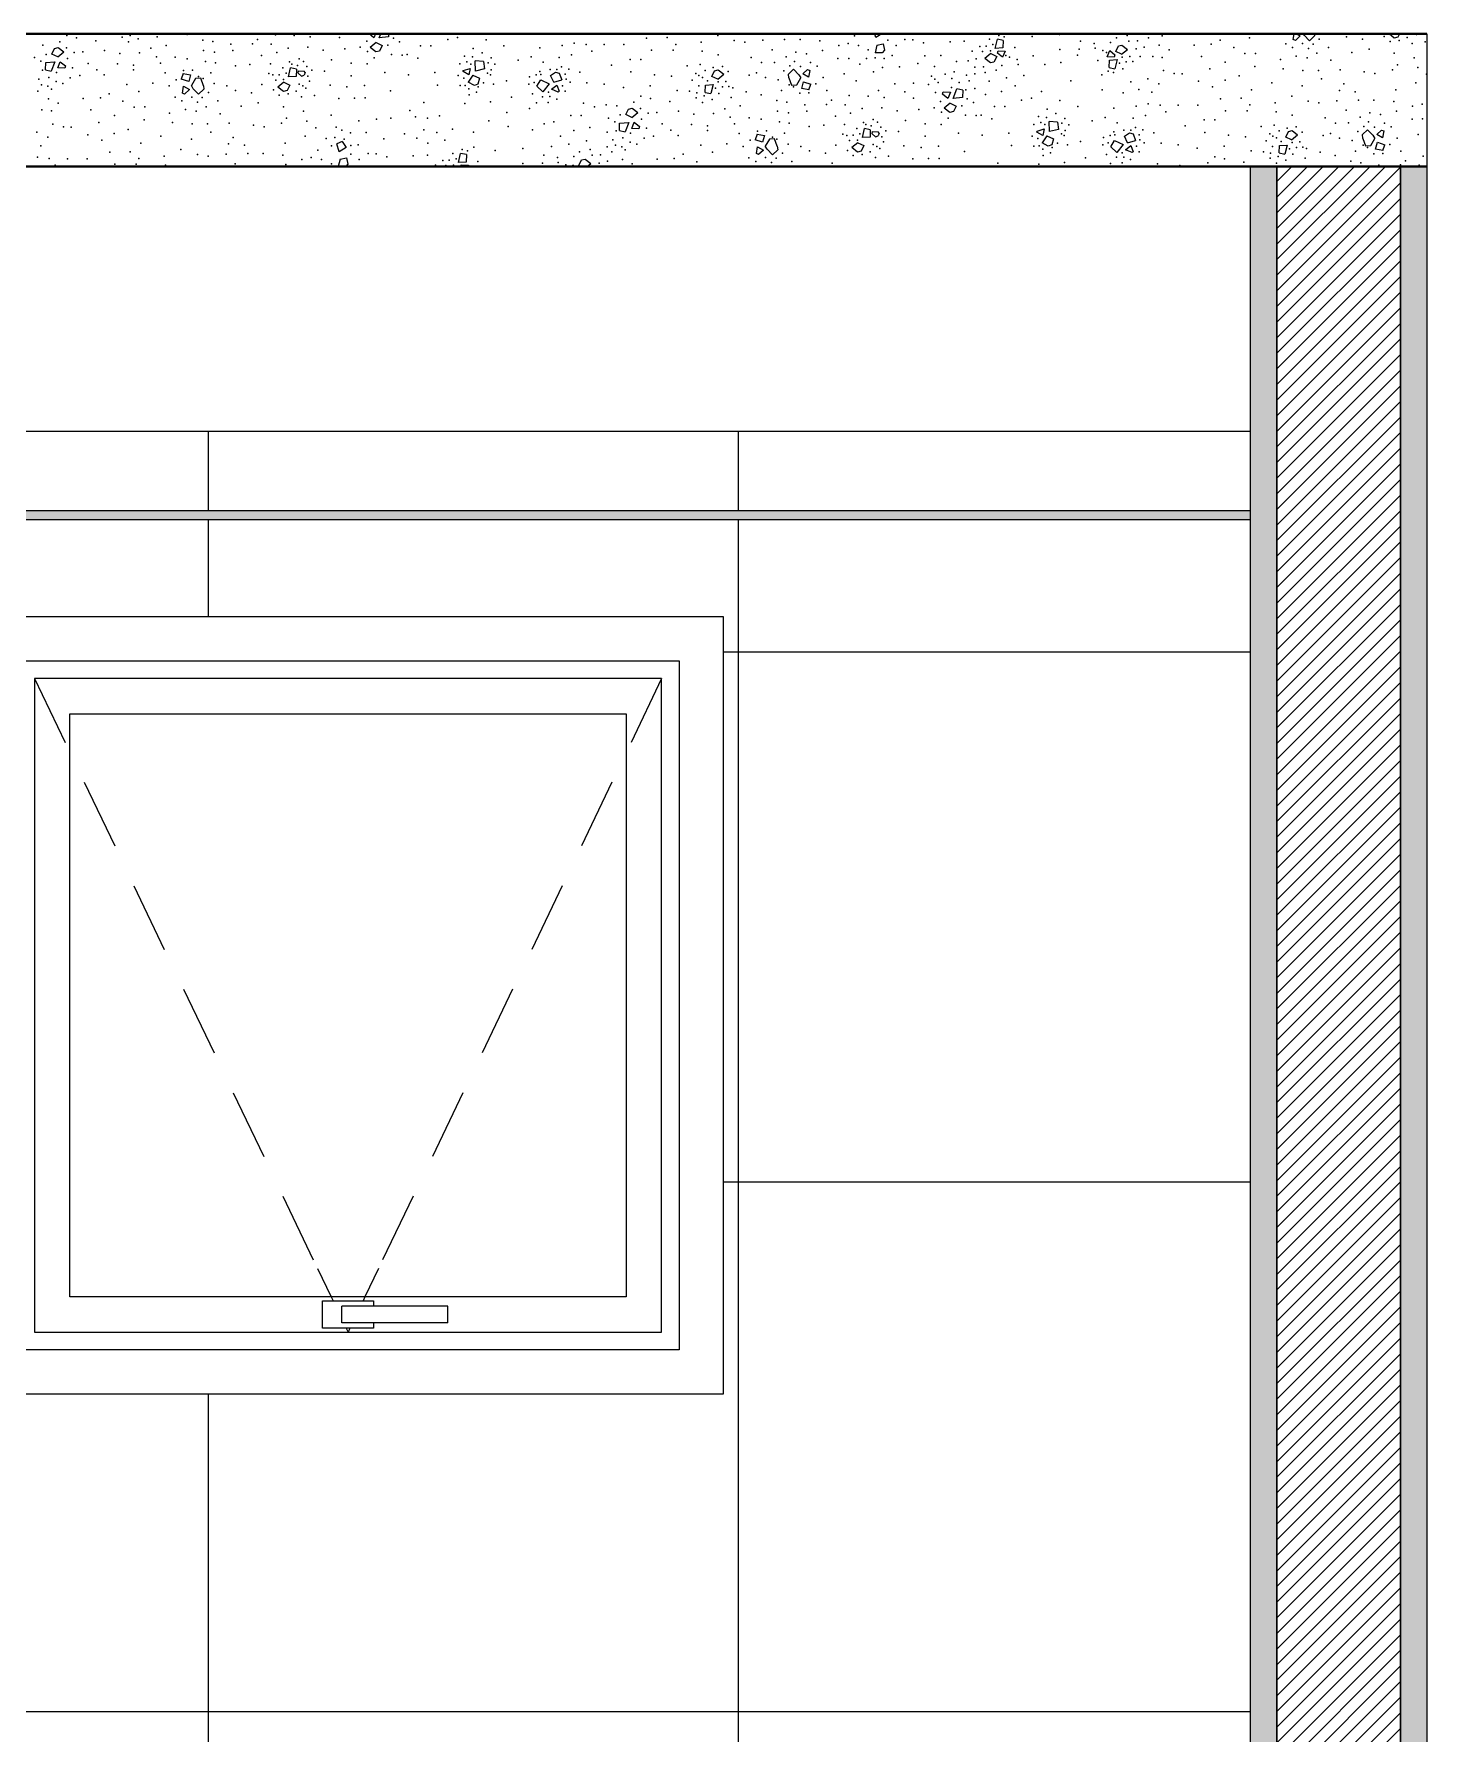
# Model space of a CAD drawing. Header units: metres. Extents: x -1.8 to 75.3, y -2 to 2.8.
# Drawn here: x 73.738 to 75.315, y -0.123 to 1.802 of the extents above; entities that cross this region are included whole.
import ezdxf

# ---------------------------------------------------------------- set-up
doc = ezdxf.new("R2010")
doc.units = ezdxf.units.M
doc.header["$MEASUREMENT"] = 0
for name, color, linetype in [('FORRO.EXEC', 7, 'Continuous'), ('LAJES.EST', 7, 'Continuous'), ('PAREDE CONSTRUIR', 7, 'Continuous')]:
    doc.layers.add(name, color=color, linetype=linetype)
for name, color, linetype, lineweight in [('FORRO.EXEC_Caneta_No__241', 7, 'Continuous', 13), ('LAJES.EST_Caneta_No__1', 7, 'Continuous', 40), ('LAJES.EST_Caneta_No__241', 7, 'Continuous', 13), ('PAREDE CONSTRUIR_Caneta_No__241', 7, 'Continuous', 13), ('PAREDE CONSTRUIR_Caneta_No__3', 7, 'Continuous', 30)]:
    doc.layers.add(name, color=color, linetype=linetype, lineweight=lineweight)
for name, color, linetype, lineweight, true_color in [('Janelas Archicad_Caneta_No__9', 7, 'Continuous', 9, 0x020202), ('Janelas Archicad_Caneta_No__97', 7, 'Continuous', 13, 0x6b6b6b), ('LAJES.EST_Caneta_No__97', 7, 'Continuous', 13, 0x6b6b6b), ('PAREDE CONSTRUIR_Caneta_No__97', 7, 'Continuous', 13, 0x6b6b6b)]:
    doc.layers.add(name, color=color, linetype=linetype, lineweight=lineweight, true_color=true_color)

# ---------------------------------------------------------------- blocks, each defined once
blk = doc.blocks.new('*X232', base_point=(120.8092, -1.8982))
at = {"layer": 'LAJES.EST_Caneta_No__241', "color": 7, "linetype": 'Continuous', "lineweight": 13}
for p, q in [((74.1228, 1.7974), (74.1176, 1.8018)), ((74.1256, 1.792), (74.1188, 1.7864)), ((74.1245, 1.8018), (74.1228, 1.7974)), ((74.1256, 1.792), (74.1323, 1.7888)), ((74.1289, 1.7975), (74.1306, 1.8018)), ((74.1394, 1.7985), (74.1289, 1.7975)), ((74.1395, 1.8018), (74.1394, 1.7985)), ((74.6913, 1.7977), (74.69, 1.8018)), ((74.6981, 1.8018), (74.6913, 1.7977)), ((74.6923, 1.7891), (74.6996, 1.7906)), ((74.6996, 1.7906), (74.7009, 1.7836)), ((74.8264, 1.7855), (74.8289, 1.7958)), ((74.8354, 1.7943), (74.8289, 1.7958)), ((74.8354, 1.7943), (74.8351, 1.786)), ((75.1636, 1.7954), (75.1648, 1.8018)), ((75.1661, 1.7944), (75.1636, 1.7954)), ((75.1716, 1.7995), (75.1661, 1.7944)), ((75.1677, 1.8018), (75.1716, 1.7995)), ((75.1759, 1.8004), (75.1751, 1.8018)), ((75.182, 1.7941), (75.1759, 1.8004)), ((75.1878, 1.7996), (75.182, 1.7941)), ((75.1876, 1.8018), (75.1878, 1.7996)), ((75.2781, 1.7972), (75.2724, 1.8018)), ((75.2822, 1.7983), (75.2781, 1.7972)), ((75.2839, 1.8018), (75.2822, 1.7983)), ((73.7584, 1.7791), (73.7614, 1.7854)), ((73.765, 1.7759), (73.7584, 1.7791)), ((73.7614, 1.7854), (73.7655, 1.7864)), ((73.765, 1.7759), (73.7718, 1.7814)), ((73.7655, 1.7864), (73.7718, 1.7814)), ((74.1251, 1.7814), (74.1188, 1.7864)), ((74.1292, 1.7825), (74.1251, 1.7814)), ((74.1323, 1.7888), (74.1292, 1.7825)), ((74.2378, 1.7598), (74.2375, 1.7712)), ((74.247, 1.7706), (74.2375, 1.7712)), ((74.6923, 1.7891), (74.6902, 1.7805)), ((74.6983, 1.7803), (74.6902, 1.7805)), ((74.7009, 1.7836), (74.6983, 1.7803)), ((74.8213, 1.7796), (74.8145, 1.774)), ((74.8208, 1.769), (74.8145, 1.774)), ((74.8213, 1.7796), (74.828, 1.7764)), ((74.828, 1.7764), (74.8249, 1.77)), ((74.8351, 1.786), (74.8264, 1.7855)), ((74.8289, 1.7802), (74.8296, 1.7828)), ((74.8347, 1.7754), (74.8289, 1.7802)), ((74.8296, 1.7828), (74.8376, 1.7824)), ((74.8376, 1.7824), (74.8347, 1.7754)), ((74.9531, 1.7759), (74.9559, 1.7829)), ((74.9611, 1.7755), (74.9531, 1.7759)), ((74.9553, 1.764), (74.9556, 1.7723)), ((74.9556, 1.7723), (74.9643, 1.7728)), ((74.9559, 1.7829), (74.9617, 1.7781)), ((74.9617, 1.7781), (74.9611, 1.7755)), ((74.9643, 1.7728), (74.9618, 1.7625)), ((74.9627, 1.7819), (74.9657, 1.7883)), ((74.9693, 1.7788), (74.9627, 1.7819)), ((74.9657, 1.7883), (74.9698, 1.7893)), ((74.9693, 1.7788), (74.9762, 1.7843)), ((74.9698, 1.7893), (74.9762, 1.7843)), ((73.7509, 1.7611), (73.7513, 1.7694)), ((73.7509, 1.7611), (73.7574, 1.7597)), ((73.7513, 1.7694), (73.7617, 1.7703)), ((73.7617, 1.7703), (73.7574, 1.7597)), ((73.765, 1.7634), (73.7678, 1.7704)), ((73.7729, 1.763), (73.765, 1.7634)), ((73.7678, 1.7704), (73.7736, 1.7657)), ((73.7736, 1.7657), (73.7729, 1.763)), ((73.9071, 1.7569), (73.9048, 1.7507)), ((73.9071, 1.7569), (73.9153, 1.7555)), ((73.9153, 1.7555), (73.9132, 1.7478)), ((74.0261, 1.7531), (74.0286, 1.7634)), ((74.0348, 1.7537), (74.0261, 1.7531)), ((74.0351, 1.762), (74.0286, 1.7634)), ((74.0351, 1.762), (74.0348, 1.7537)), ((74.037, 1.7573), (74.0376, 1.76)), ((74.041, 1.754), (74.037, 1.7573)), ((74.0376, 1.76), (74.0439, 1.7597)), ((74.041, 1.754), (74.0438, 1.755)), ((74.045, 1.7581), (74.0438, 1.755)), ((74.045, 1.7581), (74.0439, 1.7597)), ((74.2238, 1.7592), (74.2239, 1.7605)), ((74.2303, 1.7554), (74.2238, 1.7592)), ((74.2239, 1.7605), (74.2319, 1.7628)), ((74.2349, 1.7551), (74.2296, 1.7472)), ((74.2319, 1.7628), (74.2303, 1.7554)), ((74.2349, 1.7551), (74.2425, 1.7517)), ((74.248, 1.7623), (74.2378, 1.7598)), ((74.247, 1.7706), (74.248, 1.7623)), ((74.3227, 1.7546), (74.3285, 1.7585)), ((74.3264, 1.7471), (74.3227, 1.7546)), ((74.3285, 1.7585), (74.3326, 1.7574)), ((74.3326, 1.7574), (74.3355, 1.7499)), ((74.5054, 1.7537), (74.5085, 1.76)), ((74.5121, 1.7505), (74.5054, 1.7537)), ((74.5085, 1.76), (74.5125, 1.7611)), ((74.5121, 1.7505), (74.5189, 1.7561)), ((74.5125, 1.7611), (74.5189, 1.7561)), ((74.5922, 1.7564), (74.598, 1.762)), ((74.5927, 1.7522), (74.5922, 1.7564)), ((74.5927, 1.7522), (74.5957, 1.7439)), ((74.598, 1.762), (74.6041, 1.7557)), ((74.6017, 1.7442), (74.6063, 1.7522)), ((74.6041, 1.7557), (74.6063, 1.7522)), ((74.6084, 1.7565), (74.6139, 1.7616)), ((74.615, 1.7528), (74.6084, 1.7565)), ((74.6139, 1.7616), (74.6164, 1.7606)), ((74.6164, 1.7606), (74.615, 1.7528)), ((74.8249, 1.77), (74.8208, 1.769)), ((74.9553, 1.764), (74.9618, 1.7625)), ((73.9132, 1.7478), (73.9048, 1.7507)), ((73.9061, 1.7349), (73.9075, 1.7427)), ((73.9086, 1.7338), (73.9061, 1.7349)), ((73.9075, 1.7427), (73.9141, 1.7389)), ((73.9141, 1.7389), (73.9086, 1.7338)), ((73.9208, 1.7513), (73.9162, 1.7433)), ((73.9183, 1.7398), (73.9162, 1.7433)), ((73.9244, 1.7335), (73.9183, 1.7398)), ((73.9268, 1.7516), (73.9208, 1.7513)), ((73.9302, 1.7391), (73.9244, 1.7335)), ((73.9298, 1.7432), (73.9268, 1.7516)), ((73.9298, 1.7432), (73.9302, 1.7391)), ((74.021, 1.7472), (74.0142, 1.7417)), ((74.0205, 1.7366), (74.0142, 1.7417)), ((74.0246, 1.7377), (74.0205, 1.7366)), ((74.021, 1.7472), (74.0277, 1.744)), ((74.0277, 1.744), (74.0246, 1.7377)), ((74.2366, 1.7433), (74.2296, 1.7472)), ((74.2405, 1.7449), (74.2366, 1.7433)), ((74.2425, 1.7517), (74.2405, 1.7449)), ((74.3073, 1.7427), (74.3117, 1.7497)), ((74.3073, 1.7427), (74.3143, 1.7363)), ((74.3117, 1.7497), (74.3212, 1.7453)), ((74.3212, 1.7453), (74.3143, 1.7363)), ((74.3239, 1.7393), (74.3299, 1.744)), ((74.3316, 1.736), (74.3239, 1.7393)), ((74.3264, 1.7471), (74.3355, 1.7499)), ((74.3299, 1.744), (74.3325, 1.737)), ((74.3325, 1.737), (74.3316, 1.736)), ((74.498, 1.7357), (74.4983, 1.744)), ((74.498, 1.7357), (74.5045, 1.7343)), ((74.4983, 1.744), (74.507, 1.7446)), ((74.507, 1.7446), (74.5045, 1.7343)), ((74.5957, 1.7439), (74.6017, 1.7442)), ((74.6072, 1.74), (74.6092, 1.7477)), ((74.6154, 1.7385), (74.6072, 1.74)), ((74.6092, 1.7477), (74.6177, 1.7448)), ((74.6154, 1.7385), (74.6177, 1.7448)), ((74.7668, 1.7336), (74.7675, 1.7362)), ((74.7726, 1.7289), (74.7668, 1.7336)), ((74.7675, 1.7362), (74.7755, 1.7359)), ((74.7755, 1.7359), (74.7726, 1.7289)), ((74.7787, 1.7289), (74.783, 1.7396)), ((74.7895, 1.7382), (74.783, 1.7396)), ((74.7895, 1.7382), (74.7892, 1.7299)), ((74.4082, 1.7105), (74.4112, 1.7168)), ((74.4112, 1.7168), (74.4153, 1.7178)), ((74.4153, 1.7178), (74.4217, 1.7128)), ((74.7754, 1.7234), (74.7686, 1.7178)), ((74.7749, 1.7128), (74.7686, 1.7178)), ((74.779, 1.7139), (74.7749, 1.7128)), ((74.7754, 1.7234), (74.7821, 1.7202)), ((74.7892, 1.7299), (74.7787, 1.7289)), ((74.7821, 1.7202), (74.779, 1.7139)), ((74.4008, 1.6925), (74.4011, 1.7008)), ((74.4011, 1.7008), (74.4115, 1.7017)), ((74.4115, 1.7017), (74.4073, 1.6911)), ((74.4148, 1.7073), (74.4082, 1.7105)), ((74.4148, 1.7073), (74.4217, 1.7128)), ((74.4148, 1.6948), (74.4176, 1.7018)), ((74.4228, 1.6944), (74.4148, 1.6948)), ((74.4176, 1.7018), (74.4234, 1.6971)), ((74.4234, 1.6971), (74.4228, 1.6944)), ((74.6759, 1.6845), (74.6784, 1.6948)), ((74.6849, 1.6934), (74.6784, 1.6948)), ((74.8737, 1.6919), (74.8818, 1.6942)), ((74.8818, 1.6942), (74.8801, 1.6868)), ((74.8876, 1.6912), (74.8873, 1.7026)), ((74.8968, 1.702), (74.8873, 1.7026)), ((74.8968, 1.702), (74.8978, 1.6937)), ((74.0868, 1.6802), (74.0808, 1.6774)), ((74.0835, 1.6685), (74.0808, 1.6774)), ((74.0868, 1.6802), (74.0916, 1.6733)), ((74.4008, 1.6925), (74.4073, 1.6911)), ((74.5569, 1.6883), (74.5546, 1.6821)), ((74.563, 1.6792), (74.5546, 1.6821)), ((74.5569, 1.6883), (74.5651, 1.6869)), ((74.5651, 1.6869), (74.563, 1.6792)), ((74.5706, 1.6827), (74.566, 1.6747)), ((74.5766, 1.683), (74.5706, 1.6827)), ((74.5796, 1.6747), (74.5766, 1.683)), ((74.6708, 1.6786), (74.664, 1.6731)), ((74.6708, 1.6786), (74.6775, 1.6754)), ((74.6775, 1.6754), (74.6744, 1.6691)), ((74.6846, 1.6851), (74.6759, 1.6845)), ((74.6849, 1.6934), (74.6846, 1.6851)), ((74.6868, 1.6888), (74.6875, 1.6914)), ((74.6908, 1.6854), (74.6868, 1.6888)), ((74.6875, 1.6914), (74.6938, 1.6911)), ((74.6908, 1.6854), (74.6936, 1.6864)), ((74.6948, 1.6895), (74.6936, 1.6864)), ((74.6948, 1.6895), (74.6938, 1.6911)), ((74.8736, 1.6906), (74.8737, 1.6919)), ((74.8801, 1.6868), (74.8736, 1.6906)), ((74.8847, 1.6865), (74.8794, 1.6786)), ((74.8864, 1.6747), (74.8794, 1.6786)), ((74.8847, 1.6865), (74.8923, 1.6831)), ((74.8903, 1.6763), (74.8864, 1.6747)), ((74.8978, 1.6937), (74.8876, 1.6912)), ((74.8923, 1.6831), (74.8903, 1.6763)), ((74.9571, 1.6741), (74.9615, 1.6811)), ((74.9615, 1.6811), (74.971, 1.6767)), ((74.971, 1.6767), (74.9641, 1.6677)), ((74.9725, 1.686), (74.9783, 1.6899)), ((74.9762, 1.6785), (74.9725, 1.686)), ((74.9737, 1.6707), (74.9797, 1.6754)), ((74.9762, 1.6785), (74.9853, 1.6813)), ((74.9783, 1.6899), (74.9824, 1.6888)), ((74.9797, 1.6754), (74.9823, 1.6684)), ((74.9824, 1.6888), (74.9853, 1.6813)), ((75.1478, 1.6671), (75.1481, 1.6754)), ((75.1481, 1.6754), (75.1568, 1.676)), ((75.1568, 1.676), (75.1543, 1.6657)), ((75.1552, 1.6851), (75.1583, 1.6915)), ((75.1619, 1.6819), (75.1552, 1.6851)), ((75.1583, 1.6915), (75.1624, 1.6925)), ((75.1619, 1.6819), (75.1687, 1.6875)), ((75.1624, 1.6925), (75.1687, 1.6875)), ((75.242, 1.6878), (75.2478, 1.6934)), ((75.2425, 1.6836), (75.242, 1.6878)), ((75.2425, 1.6836), (75.2455, 1.6753)), ((75.2455, 1.6753), (75.2515, 1.6756)), ((75.2478, 1.6934), (75.2539, 1.6871)), ((75.2515, 1.6756), (75.2561, 1.6836)), ((75.2539, 1.6871), (75.2561, 1.6836)), ((75.257, 1.6714), (75.2591, 1.6791)), ((75.2582, 1.6879), (75.2637, 1.693)), ((75.2648, 1.6842), (75.2582, 1.6879)), ((75.2591, 1.6791), (75.2675, 1.6762)), ((75.2637, 1.693), (75.2662, 1.692)), ((75.2662, 1.692), (75.2648, 1.6842)), ((75.2652, 1.6699), (75.2675, 1.6762)), ((74.0845, 1.6599), (74.0826, 1.6518)), ((74.0916, 1.6733), (74.0835, 1.6685)), ((74.0845, 1.6599), (74.0918, 1.6614)), ((74.0918, 1.6614), (74.0932, 1.6544)), ((74.2186, 1.6563), (74.2211, 1.6666)), ((74.2273, 1.6568), (74.2186, 1.6563)), ((74.2276, 1.6652), (74.2211, 1.6666)), ((74.2276, 1.6652), (74.2273, 1.6568)), ((74.3549, 1.6528), (74.358, 1.6591)), ((74.358, 1.6591), (74.3621, 1.6601)), ((74.3621, 1.6601), (74.3684, 1.6551)), ((74.5559, 1.6663), (74.5573, 1.6741)), ((74.5584, 1.6652), (74.5559, 1.6663)), ((74.5573, 1.6741), (74.5639, 1.6703)), ((74.5639, 1.6703), (74.5584, 1.6652)), ((74.5682, 1.6712), (74.566, 1.6747)), ((74.5742, 1.6649), (74.5682, 1.6712)), ((74.5801, 1.6705), (74.5742, 1.6649)), ((74.5796, 1.6747), (74.5801, 1.6705)), ((74.6703, 1.6681), (74.664, 1.6731)), ((74.6744, 1.6691), (74.6703, 1.6681)), ((74.9571, 1.6741), (74.9641, 1.6677)), ((74.9814, 1.6674), (74.9737, 1.6707)), ((74.9823, 1.6684), (74.9814, 1.6674)), ((75.1478, 1.6671), (75.1543, 1.6657)), ((75.2652, 1.6699), (75.257, 1.6714)), ((74.0932, 1.6544), (74.091, 1.6518)), ((74.2214, 1.6518), (74.2218, 1.6536)), ((74.2218, 1.6536), (74.2298, 1.6532)), ((74.2298, 1.6532), (74.2292, 1.6518)), ((74.3474, 1.6518), (74.3482, 1.6537)), ((74.3482, 1.6537), (74.3505, 1.6518)), ((74.357, 1.6518), (74.3549, 1.6528)), ((74.3643, 1.6518), (74.3684, 1.6551))]:
    blk.add_line(p, q, dxfattribs=at)
for p in [(73.7674, 1.793), (73.7753, 1.7999), (73.7862, 1.7975), (73.8082, 1.7939), (73.8378, 1.7982), (73.845, 1.7928), (73.8471, 1.8002), (73.8559, 1.7961), (73.8775, 1.7985), (73.9116, 1.8013), (73.9292, 1.7949), (73.9405, 1.7932), (73.961, 1.7903), (73.9855, 1.7907), (73.9912, 1.7955), (74.0067, 1.7903), (74.0113, 1.8007), (74.0325, 1.8), (74.0508, 1.7985), (74.0838, 1.7978), (74.1147, 1.7938), (74.1449, 1.797), (74.1519, 1.7928), (74.2064, 1.7955), (74.2175, 1.7978), (74.2498, 1.7951), (74.3497, 1.7913), (74.4316, 1.7969), (74.4548, 1.7977), (74.4934, 1.7925), (74.5122, 1.8001), (74.5308, 1.7944), (74.543, 1.7925), (74.5632, 1.7948), (74.5878, 1.7956), (74.6053, 1.7956), (74.6277, 1.7939), (74.6598, 1.791), (74.667, 1.7995), (74.7046, 1.7948), (74.7241, 1.7954), (74.7331, 1.7951), (74.7451, 1.7919), (74.7752, 1.7929), (74.7912, 1.7938), (74.82, 1.7958), (74.8304, 1.8), (74.8364, 1.7985), (74.868, 1.799), (74.8992, 1.8013), (74.923, 1.7935), (74.9384, 1.7911), (74.957, 1.7922), (74.9635, 1.7974), (74.9755, 1.8), (74.9777, 1.7937), (74.9874, 1.794), (74.9999, 1.7975), (75.0152, 1.7997), (75.0809, 1.7947), (75.1142, 1.7973), (75.1553, 1.7908), (75.1742, 1.791), (75.1862, 1.7903), (75.1932, 1.796), (75.2239, 1.7985), (75.242, 1.7959), (75.2667, 1.7991), (75.2733, 1.7932), (75.2835, 1.7945), (75.2926, 1.7977), (75.2985, 1.791), (75.3032, 1.8011), (75.3132, 1.7927), (73.7388, 1.7751), (73.7479, 1.7892), (73.7518, 1.7787), (73.775, 1.7861), (73.7759, 1.7741), (73.7834, 1.7809), (73.7934, 1.7815), (73.8179, 1.7829), (73.8352, 1.7796), (73.8574, 1.7804), (73.8705, 1.7856), (73.8766, 1.776), (73.8877, 1.7889), (73.8978, 1.7756), (73.9116, 1.7738), (73.9301, 1.7829), (73.9425, 1.7812), (73.9632, 1.7829), (73.9956, 1.7774), (74.0128, 1.7807), (74.0259, 1.7859), (74.0382, 1.7735), (74.0481, 1.7867), (74.0654, 1.7834), (74.075, 1.7724), (74.0899, 1.7848), (74.1072, 1.7869), (74.1156, 1.7818), (74.1232, 1.7749), (74.1388, 1.7892), (74.1427, 1.7786), (74.1548, 1.7779), (74.1605, 1.7784), (74.1727, 1.7743), (74.1755, 1.7884), (74.1873, 1.7883), (74.2255, 1.7768), (74.2344, 1.7758), (74.2352, 1.7854), (74.2453, 1.7803), (74.2555, 1.7746), (74.2701, 1.7883), (74.2863, 1.7721), (74.3009, 1.7759), (74.3107, 1.7862), (74.3326, 1.7751), (74.3359, 1.7887), (74.3467, 1.7781), (74.3631, 1.7899), (74.3696, 1.7824), (74.3837, 1.7897), (74.406, 1.7897), (74.4131, 1.773), (74.425, 1.773), (74.4372, 1.7834), (74.4617, 1.7834), (74.4647, 1.79), (74.4947, 1.7822), (74.5126, 1.7783), (74.5499, 1.7753), (74.5737, 1.784), (74.5896, 1.776), (74.6006, 1.7812), (74.6128, 1.7793), (74.6309, 1.7831), (74.6483, 1.7741), (74.6491, 1.7887), (74.6604, 1.7742), (74.6715, 1.7888), (74.6807, 1.774), (74.6825, 1.7839), (74.6905, 1.7749), (74.7007, 1.774), (74.7095, 1.7774), (74.714, 1.7887), (74.7468, 1.7769), (74.7648, 1.7774), (74.7955, 1.7715), (74.8003, 1.7822), (74.8048, 1.7735), (74.8087, 1.7877), (74.812, 1.7819), (74.8159, 1.788), (74.8208, 1.7826), (74.8237, 1.7897), (74.8385, 1.7774), (74.8426, 1.7754), (74.8484, 1.7864), (74.8513, 1.7727), (74.8692, 1.777), (74.8994, 1.7842), (74.9195, 1.7778), (74.9215, 1.7847), (74.9393, 1.7856), (74.9423, 1.7719), (74.9481, 1.7829), (74.9522, 1.7809), (74.9699, 1.7757), (74.9787, 1.7764), (74.9858, 1.7848), (74.9903, 1.7761), (74.9951, 1.7868), (75.0046, 1.7764), (75.012, 1.789), (75.0152, 1.7753), (75.0232, 1.784), (75.0514, 1.7893), (75.0599, 1.7764), (75.0708, 1.7901), (75.0963, 1.7863), (75.1089, 1.7796), (75.121, 1.7797), (75.1491, 1.7729), (75.1629, 1.7866), (75.1672, 1.7767), (75.1794, 1.7748), (75.1808, 1.7853), (75.1905, 1.78), (75.2037, 1.7865), (75.2064, 1.772), (75.2301, 1.7807), (75.2495, 1.7846), (75.2781, 1.78), (75.3007, 1.7749), (73.7457, 1.7709), (73.7475, 1.7607), (73.7549, 1.7526), (73.7635, 1.758), (73.7789, 1.7523), (73.7818, 1.7635), (73.7898, 1.7547), (73.7994, 1.7685), (73.8091, 1.7613), (73.8176, 1.7556), (73.8325, 1.7678), (73.8507, 1.7663), (73.8507, 1.7611), (73.8814, 1.7686), (73.8866, 1.7578), (73.9072, 1.7604), (73.9175, 1.7607), (73.9244, 1.7537), (73.9321, 1.7708), (73.9381, 1.7579), (73.9434, 1.7692), (73.966, 1.7656), (73.9823, 1.7673), (74.004, 1.7569), (74.0058, 1.7678), (74.0084, 1.7554), (74.0156, 1.7557), (74.0197, 1.7635), (74.0234, 1.7573), (74.0274, 1.7702), (74.0301, 1.7677), (74.0362, 1.7661), (74.0433, 1.7705), (74.047, 1.7648), (74.0481, 1.7541), (74.0527, 1.7607), (74.0669, 1.7598), (74.0971, 1.7688), (74.0973, 1.7545), (74.1153, 1.768), (74.1351, 1.7581), (74.1619, 1.7557), (74.1918, 1.758), (74.2183, 1.7546), (74.2203, 1.7678), (74.2248, 1.7519), (74.228, 1.7703), (74.2325, 1.7677), (74.2516, 1.7573), (74.2521, 1.7692), (74.2547, 1.7554), (74.2558, 1.7611), (74.2599, 1.7675), (74.2992, 1.7532), (74.3064, 1.7556), (74.3109, 1.7594), (74.312, 1.756), (74.3146, 1.7699), (74.3223, 1.7614), (74.33, 1.7614), (74.3354, 1.7646), (74.3396, 1.7561), (74.3437, 1.7619), (74.3562, 1.7584), (74.3917, 1.7664), (74.4137, 1.7589), (74.4406, 1.7557), (74.4599, 1.754), (74.4775, 1.7656), (74.4874, 1.7572), (74.4908, 1.7546), (74.4921, 1.7673), (74.4949, 1.7526), (74.4981, 1.7606), (74.5071, 1.7638), (74.5174, 1.7651), (74.5239, 1.7592), (74.5477, 1.7553), (74.5561, 1.7576), (74.5618, 1.7693), (74.5662, 1.7524), (74.5763, 1.7696), (74.5869, 1.76), (74.5939, 1.7657), (74.5992, 1.7708), (74.6059, 1.765), (74.6171, 1.7695), (74.6247, 1.7652), (74.6315, 1.7525), (74.6552, 1.7565), (74.6731, 1.7675), (74.6885, 1.7591), (74.6986, 1.7637), (74.718, 1.7644), (74.7388, 1.7682), (74.7541, 1.754), (74.7574, 1.7648), (74.7695, 1.7562), (74.7798, 1.7588), (74.7825, 1.7705), (74.7939, 1.755), (74.8031, 1.7568), (74.8033, 1.7643), (74.8129, 1.7646), (74.8151, 1.7583), (74.8272, 1.7609), (74.8337, 1.7661), (74.8392, 1.752), (74.8522, 1.7672), (74.8588, 1.7546), (74.8824, 1.7673), (74.9007, 1.7695), (74.947, 1.7555), (74.9542, 1.7598), (74.9602, 1.7583), (74.967, 1.7686), (74.9707, 1.7625), (74.9747, 1.7703), (74.982, 1.7706), (75.0169, 1.7604), (75.0289, 1.7571), (75.0379, 1.7568), (75.0692, 1.7623), (75.0868, 1.7698), (75.1023, 1.7543), (75.1203, 1.7651), (75.1524, 1.7622), (75.1747, 1.7604), (75.1922, 1.7605), (75.2168, 1.7613), (75.244, 1.759), (75.2562, 1.7571), (75.276, 1.7613), (75.2817, 1.767), (75.3047, 1.7638), (75.3146, 1.7561), (73.7423, 1.737), (73.7436, 1.7505), (73.7465, 1.7443), (73.7539, 1.7426), (73.7577, 1.7392), (73.7632, 1.7478), (73.7708, 1.7456), (73.8233, 1.7341), (73.843, 1.7446), (73.8566, 1.7367), (73.8727, 1.7459), (73.8909, 1.743), (73.8992, 1.75), (73.9294, 1.7512), (73.9356, 1.7354), (73.9419, 1.7457), (73.9563, 1.7431), (73.9663, 1.7379), (73.9844, 1.7353), (73.9961, 1.7446), (74.0092, 1.7385), (74.0117, 1.7496), (74.0157, 1.7326), (74.0205, 1.7502), (74.026, 1.7339), (74.035, 1.7371), (74.0382, 1.7451), (74.0423, 1.7431), (74.0457, 1.7406), (74.0499, 1.7483), (74.0732, 1.7437), (74.0924, 1.742), (74.1124, 1.7434), (74.1417, 1.7374), (74.1948, 1.744), (74.2204, 1.7433), (74.2263, 1.7436), (74.2303, 1.7398), (74.2308, 1.7328), (74.2389, 1.7359), (74.2411, 1.7418), (74.2471, 1.7466), (74.2584, 1.7449), (74.2729, 1.7488), (74.2982, 1.7449), (74.3025, 1.734), (74.3042, 1.747), (74.3204, 1.7358), (74.3363, 1.7432), (74.3396, 1.7371), (74.3404, 1.7506), (74.3452, 1.7472), (74.3641, 1.7466), (74.3836, 1.7449), (74.4053, 1.7412), (74.4358, 1.7432), (74.4662, 1.7379), (74.4803, 1.737), (74.4832, 1.7494), (74.4883, 1.7353), (74.4906, 1.7431), (74.5004, 1.7488), (74.5097, 1.7404), (74.5126, 1.7475), (74.5134, 1.7343), (74.5174, 1.742), (74.5214, 1.7481), (74.5247, 1.7423), (74.5291, 1.7408), (74.5443, 1.7364), (74.5614, 1.7327), (74.5805, 1.7497), (74.5843, 1.7376), (74.5931, 1.7443), (74.5981, 1.7418), (74.605, 1.7347), (74.6153, 1.7351), (74.6233, 1.7454), (74.6358, 1.7376), (74.6687, 1.7486), (74.6942, 1.7376), (74.7125, 1.7454), (74.7239, 1.7364), (74.7336, 1.746), (74.7507, 1.7446), (74.7579, 1.7506), (74.7586, 1.7357), (74.7616, 1.747), (74.7769, 1.7412), (74.7772, 1.7515), (74.7855, 1.7467), (74.7929, 1.7386), (74.7969, 1.7487), (74.8031, 1.7402), (74.8154, 1.7333), (74.8195, 1.7485), (74.8335, 1.7368), (74.8488, 1.7432), (74.8786, 1.7366), (74.912, 1.7488), (74.9474, 1.7387), (74.9711, 1.7351), (74.9799, 1.7475), (74.9889, 1.7389), (74.999, 1.751), (75.0035, 1.7358), (75.0115, 1.7455), (75.0566, 1.7482), (75.0722, 1.742), (75.0866, 1.7496), (75.1166, 1.7387), (75.1393, 1.7465), (75.1739, 1.7432), (75.1958, 1.7511), (75.2159, 1.7378), (75.221, 1.7452), (75.234, 1.7363), (75.2799, 1.7387), (75.3026, 1.7465), (73.747, 1.7158), (73.7544, 1.7284), (73.7577, 1.7147), (73.7656, 1.7234), (73.7938, 1.7288), (73.8023, 1.7158), (73.8132, 1.7295), (73.8387, 1.7257), (73.8514, 1.719), (73.8635, 1.7191), (73.8977, 1.7302), (73.9054, 1.726), (73.9096, 1.7161), (73.9166, 1.7304), (73.9218, 1.7142), (73.9233, 1.7247), (73.9286, 1.7297), (73.9329, 1.7194), (73.9461, 1.7259), (73.9725, 1.7201), (73.9919, 1.724), (74.0205, 1.7194), (74.0409, 1.7305), (74.0431, 1.7144), (74.0556, 1.7321), (74.0833, 1.7289), (74.1011, 1.7292), (74.113, 1.7293), (74.1635, 1.7153), (74.1794, 1.7241), (74.2259, 1.7231), (74.2548, 1.7249), (74.2788, 1.7301), (74.2989, 1.7173), (74.3071, 1.7238), (74.3138, 1.7307), (74.3201, 1.7243), (74.3222, 1.7309), (74.3298, 1.7281), (74.3603, 1.7234), (74.3726, 1.7193), (74.3857, 1.7214), (74.3978, 1.7206), (74.4173, 1.7244), (74.4248, 1.7175), (74.4251, 1.7313), (74.436, 1.7289), (74.4581, 1.7253), (74.4677, 1.7143), (74.4876, 1.7296), (74.4948, 1.7242), (74.4969, 1.7316), (74.5057, 1.7275), (74.5203, 1.7171), (74.5273, 1.7299), (74.5375, 1.7203), (74.579, 1.7263), (74.5799, 1.7143), (74.5903, 1.7246), (74.6109, 1.7217), (74.613, 1.7143), (74.6353, 1.7221), (74.641, 1.7269), (74.6565, 1.7217), (74.6611, 1.7321), (74.6757, 1.7173), (74.6823, 1.7314), (74.6979, 1.7181), (74.7006, 1.7299), (74.7152, 1.7148), (74.7336, 1.7292), (74.7397, 1.7162), (74.757, 1.7183), (74.7645, 1.7252), (74.7886, 1.7206), (74.7947, 1.7284), (74.8017, 1.7242), (74.8253, 1.7198), (74.8371, 1.7197), (74.8562, 1.7269), (74.8673, 1.7292), (74.885, 1.7168), (74.8996, 1.7265), (74.9199, 1.7197), (74.9605, 1.7176), (74.9857, 1.7201), (74.9995, 1.7227), (75.013, 1.7213), (75.0194, 1.7138), (75.0335, 1.7211), (75.0558, 1.7211), (75.0814, 1.7284), (75.0871, 1.7148), (75.1046, 1.7291), (75.1115, 1.7148), (75.1145, 1.7214), (75.1432, 1.7239), (75.1445, 1.7136), (75.162, 1.7315), (75.1807, 1.7258), (75.1928, 1.7239), (75.2131, 1.7262), (75.2235, 1.7154), (75.2377, 1.727), (75.2551, 1.727), (75.2775, 1.7253), (75.2807, 1.7145), (75.2989, 1.7201), (75.3096, 1.7224), (73.7593, 1.6998), (73.7713, 1.6965), (73.7803, 1.6962), (73.8116, 1.7017), (73.8293, 1.7093), (73.8627, 1.7045), (73.8915, 1.7123), (73.8948, 1.7016), (73.9172, 1.6999), (73.9346, 1.6999), (73.9488, 1.7114), (73.9592, 1.7007), (73.9864, 1.6984), (73.9986, 1.6965), (74.0184, 1.7007), (74.0241, 1.7064), (74.0471, 1.7032), (74.057, 1.6955), (74.0745, 1.7098), (74.0802, 1.6962), (74.1058, 1.7035), (74.126, 1.7054), (74.142, 1.7065), (74.1699, 1.7078), (74.1834, 1.7064), (74.1972, 1.709), (74.2118, 1.694), (74.2531, 1.7033), (74.2733, 1.7128), (74.275, 1.6969), (74.3156, 1.6999), (74.3267, 1.7023), (74.3458, 1.7094), (74.3576, 1.7094), (74.3675, 1.6959), (74.3886, 1.7065), (74.3956, 1.7023), (74.4016, 1.7101), (74.4257, 1.7055), (74.4316, 1.695), (74.4332, 1.7123), (74.4432, 1.7129), (74.4493, 1.6999), (74.4823, 1.6992), (74.485, 1.711), (74.5006, 1.6977), (74.5072, 1.7118), (74.5264, 1.7074), (74.5313, 1.7), (74.5476, 1.707), (74.5614, 1.7052), (74.5819, 1.7022), (74.5923, 1.7126), (74.5932, 1.7006), (74.6158, 1.697), (74.6321, 1.6987), (74.6454, 1.7088), (74.6556, 1.6992), (74.6626, 1.7121), (74.6695, 1.6949), (74.6772, 1.7016), (74.68, 1.6991), (74.686, 1.6976), (74.6881, 1.7049), (74.6932, 1.7019), (74.6968, 1.6962), (74.7248, 1.7038), (74.7469, 1.7002), (74.7651, 1.6994), (74.7654, 1.7132), (74.773, 1.7063), (74.7925, 1.71), (74.8046, 1.7093), (74.8103, 1.7098), (74.8226, 1.7057), (74.8701, 1.6992), (74.8753, 1.7082), (74.8778, 1.7017), (74.8823, 1.6991), (74.8842, 1.7072), (74.8951, 1.7117), (74.9019, 1.7006), (74.9053, 1.706), (74.9097, 1.6989), (74.9362, 1.7035), (74.9507, 1.7073), (74.9644, 1.7013), (74.9824, 1.7065), (74.9852, 1.696), (74.9965, 1.7095), (75.0415, 1.6978), (75.0629, 1.7044), (75.0748, 1.7044), (75.1273, 1.697), (75.142, 1.6987), (75.1569, 1.6952), (75.1624, 1.7097), (75.1672, 1.6966), (75.1997, 1.7067), (75.2116, 1.7007), (75.2261, 1.701), (75.2394, 1.7074), (75.2437, 1.6971), (75.249, 1.7022), (75.2504, 1.7126), (75.2557, 1.6964), (75.2626, 1.7107), (75.2669, 1.7009), (75.2746, 1.6966), (75.2982, 1.7055), (75.3102, 1.7056), (73.7414, 1.6905), (73.7459, 1.6752), (73.7539, 1.6849), (73.799, 1.6877), (73.8147, 1.6815), (73.829, 1.689), (73.8447, 1.6937), (73.859, 1.6781), (73.8817, 1.6859), (73.9164, 1.6826), (73.9382, 1.6905), (73.9583, 1.6772), (73.9634, 1.6846), (73.9765, 1.6757), (74.0223, 1.6781), (74.045, 1.6859), (74.069, 1.6833), (74.075, 1.675), (74.0785, 1.6846), (74.0864, 1.693), (74.0894, 1.6825), (74.0965, 1.69), (74.0969, 1.6755), (74.105, 1.6764), (74.1142, 1.6903), (74.1342, 1.6832), (74.1575, 1.6887), (74.1714, 1.6837), (74.1794, 1.6933), (74.1839, 1.6781), (74.194, 1.6902), (74.203, 1.6817), (74.2355, 1.6905), (74.3023, 1.6933), (74.3341, 1.6859), (74.3437, 1.6771), (74.3494, 1.6923), (74.3634, 1.6807), (74.3871, 1.6905), (74.3934, 1.682), (74.3963, 1.6757), (74.3973, 1.6921), (74.4047, 1.684), (74.413, 1.6792), (74.4133, 1.6894), (74.4206, 1.677), (74.4287, 1.6837), (74.4396, 1.6861), (74.4589, 1.6927), (74.4674, 1.687), (74.4929, 1.676), (74.5005, 1.6925), (74.5225, 1.6773), (74.5364, 1.6892), (74.549, 1.6814), (74.557, 1.6918), (74.5673, 1.6922), (74.5742, 1.6851), (74.5792, 1.6826), (74.5879, 1.6893), (74.5917, 1.6771), (74.6459, 1.676), (74.6538, 1.6883), (74.6582, 1.6868), (74.6615, 1.681), (74.6655, 1.6871), (74.6703, 1.6816), (74.6732, 1.6888), (74.688, 1.6765), (74.6979, 1.6855), (74.6997, 1.6797), (74.7025, 1.6921), (74.7167, 1.6912), (74.723, 1.6751), (74.7471, 1.6859), (74.7622, 1.6748), (74.7849, 1.6895), (74.8117, 1.6871), (74.8416, 1.6894), (74.8446, 1.6754), (74.8681, 1.686), (74.8746, 1.6833), (74.8761, 1.675), (74.8969, 1.6781), (74.9015, 1.6887), (74.9045, 1.6868), (74.9056, 1.6925), (74.9082, 1.6763), (74.9227, 1.6802), (74.948, 1.6763), (74.949, 1.6846), (74.954, 1.6784), (74.9563, 1.687), (74.9607, 1.6908), (74.9619, 1.6874), (74.9721, 1.6928), (74.9798, 1.6928), (74.9894, 1.6875), (74.9902, 1.682), (74.9935, 1.6933), (74.995, 1.6786), (75.006, 1.6898), (75.014, 1.678), (75.0335, 1.6763), (75.0635, 1.6903), (75.0904, 1.6871), (75.1097, 1.6855), (75.133, 1.6808), (75.1372, 1.6886), (75.1406, 1.686), (75.1447, 1.6841), (75.1479, 1.692), (75.1502, 1.6802), (75.1624, 1.6789), (75.1712, 1.6795), (75.1737, 1.6906), (75.1975, 1.6868), (75.2059, 1.689), (75.216, 1.6838), (75.2303, 1.6811), (75.2367, 1.6914), (75.2429, 1.6757), (75.2731, 1.6768), (75.2813, 1.6839), (75.305, 1.6879), (73.7419, 1.6621), (73.7554, 1.6607), (73.7759, 1.6605), (73.7982, 1.6605), (73.8238, 1.6678), (73.847, 1.6685), (73.8569, 1.6608), (73.8856, 1.6633), (73.9044, 1.6709), (73.9231, 1.6652), (73.9352, 1.6633), (73.9555, 1.6656), (73.9801, 1.6664), (73.9975, 1.6664), (74.0199, 1.6647), (74.0413, 1.6595), (74.052, 1.6618), (74.0593, 1.6703), (74.0637, 1.6596), (74.0968, 1.6656), (74.1062, 1.6595), (74.1163, 1.6663), (74.1254, 1.6659), (74.1374, 1.6627), (74.1674, 1.6637), (74.1835, 1.6646), (74.2009, 1.6585), (74.2082, 1.6588), (74.2122, 1.6666), (74.2159, 1.6605), (74.2227, 1.6709), (74.2287, 1.6693), (74.2359, 1.6737), (74.2406, 1.6572), (74.2602, 1.6698), (74.2914, 1.6721), (74.3153, 1.6644), (74.3241, 1.6745), (74.3306, 1.6619), (74.3316, 1.6564), (74.3492, 1.663), (74.3557, 1.6683), (74.3678, 1.6708), (74.37, 1.6645), (74.3781, 1.6556), (74.3796, 1.6648), (74.3871, 1.6739), (74.3874, 1.6576), (74.3921, 1.6684), (74.4037, 1.674), (74.4043, 1.6598), (74.4075, 1.6706), (74.4436, 1.6602), (74.463, 1.6609), (74.4731, 1.6655), (74.4885, 1.6571), (74.5064, 1.6681), (74.5408, 1.6744), (74.5475, 1.6616), (74.5552, 1.6574), (74.5664, 1.6618), (74.5731, 1.6561), (74.5784, 1.6611), (74.5854, 1.6668), (74.5959, 1.6573), (74.6061, 1.6745), (74.6161, 1.6693), (74.6342, 1.6667), (74.659, 1.6699), (74.6655, 1.664), (74.6758, 1.6653), (74.6848, 1.6685), (74.6908, 1.6619), (74.6921, 1.6745), (74.6955, 1.672), (74.7054, 1.6635), (74.7331, 1.6603), (74.7423, 1.6734), (74.7509, 1.6606), (74.7628, 1.6607), (74.7915, 1.6688), (74.8292, 1.6556), (74.8702, 1.6747), (74.8801, 1.6712), (74.8806, 1.6642), (74.8887, 1.6673), (74.8909, 1.6732), (74.9046, 1.6563), (74.9286, 1.6615), (74.9523, 1.6654), (74.9636, 1.6621), (74.9699, 1.6557), (74.9702, 1.6672), (74.9721, 1.6623), (74.9796, 1.6595), (74.9861, 1.6746), (74.9894, 1.6685), (75.0551, 1.6726), (75.0671, 1.6558), (75.0749, 1.6627), (75.0856, 1.6746), (75.0858, 1.6603), (75.1079, 1.6567), (75.116, 1.6693), (75.1302, 1.6684), (75.1375, 1.661), (75.1381, 1.6667), (75.1404, 1.6745), (75.1446, 1.6556), (75.1467, 1.663), (75.1555, 1.6589), (75.1595, 1.6718), (75.1632, 1.6657), (75.1673, 1.6734), (75.1745, 1.6737), (75.1771, 1.6613), (75.1789, 1.6722), (75.1941, 1.6678), (75.2112, 1.6641), (75.2288, 1.6577), (75.2342, 1.669), (75.2401, 1.656), (75.2479, 1.6732), (75.2548, 1.6661), (75.2651, 1.6665), (75.2857, 1.669), (75.2908, 1.6583), (75.3109, 1.6635), (73.7619, 1.6532), (73.8295, 1.6542), (73.8539, 1.6542), (73.8869, 1.6531), (73.9659, 1.6548), (73.9929, 1.652), (74.0231, 1.6539), (74.0748, 1.6547), (74.1926, 1.6531), (74.2042, 1.6527), (74.213, 1.6534), (74.2916, 1.655), (74.3137, 1.6555), (74.3403, 1.6537), (74.4154, 1.6548), (74.6418, 1.6554), (74.8757, 1.6545), (74.957, 1.6552), (75.0101, 1.6548), (75.0355, 1.6528), (75.0476, 1.652), (75.2607, 1.6531), (75.2851, 1.6535), (75.3063, 1.6531)]:
    blk.add_point(p, dxfattribs=at)

msp = doc.modelspace()

# ---------------------------------------------------------------- hatches: boundary and pattern name
at = {"layer": 'FORRO.EXEC', "linetype": 'Continuous', "lineweight": 0, "true_color": 0xffffff}
msp.add_hatch(color=7, dxfattribs=at).paths.add_polyline_path([(69.7351, 1.2518), (75.1151, 1.2518), (75.1151, 1.2618), (69.7351, 1.2618)])
at = {"layer": 'PAREDE CONSTRUIR', "linetype": 'Continuous', "lineweight": 0, "true_color": 0xffffff}
for points in [[(75.1151, 1.6518), (75.1151, -1.8982), (75.1451, -1.8982), (75.1451, 1.6518)], [(75.3151, 1.6518), (75.2851, 1.6518), (75.2851, -1.8982), (75.3151, -1.8982)]]:
    msp.add_hatch(color=7, dxfattribs=at).paths.add_polyline_path(points)
at = {"layer": 'PAREDE CONSTRUIR', "linetype": 'Continuous', "lineweight": 0, "true_color": 0x000000}
h = msp.add_hatch(dxfattribs=at)
h.set_pattern_fill('common_brick_000f', color=18, style=0, pattern_type=2)
h.set_pattern_definition([(45, (120.809169, -1.898244), (-0.0088388348, 0.0088388348), [])])
h.paths.add_polyline_path([(75.1451, 1.6518), (75.1451, -1.8982), (75.2851, -1.8982), (75.2851, 1.6518)])
at = {"layer": 'PAREDE CONSTRUIR_Caneta_No__97', "linetype": 'Continuous', "lineweight": 13, "true_color": 0x6b6b6b}
h = msp.add_hatch(dxfattribs=at)
h.set_pattern_fill('Ceramica_60_x_60_000f', color=251, style=0, pattern_type=2)
h.set_pattern_definition([(0, (69.73513, -1.89824), (0, 0.6), []), (90, (69.73513, -1.89824), (-0.6, 0), [])])
h.paths.add_polyline_path([(75.1151, 1.3518), (69.6351, 1.3518), (69.6351, 1.2518), (69.7351, 1.2518), (69.7351, 1.2618), (75.1151, 1.2618)])
h = msp.add_hatch(dxfattribs=at)
h.set_pattern_fill('Ceramica_60_x_60_000f', color=251, style=0, pattern_type=2)
h.set_pattern_definition([(3e-15, (69.73513, -1.89824), (0, 0.6), []), (90, (69.73513, -1.89824), (-0.6, 0), [])])
h.paths.add_polyline_path([(75.1151, 1.2518), (69.7351, 1.2518), (69.7351, -0.8982), (69.7695, -0.8982), (69.7695, -0.8137), (69.7712, -0.801), (69.7763, -0.7887), (69.7844, -0.7781), (69.795, -0.77), (69.8073, -0.7649), (69.8199, -0.7632), (69.9351, -0.7632), (69.9477, -0.7649), (69.96, -0.77), (69.9706, -0.7781), (69.9787, -0.7887), (69.9838, -0.801), (69.9855, -0.8137), (69.9855, -0.8442), (69.9675, -0.8442), (69.9675, -0.8148), (69.9663, -0.8057), (69.963, -0.7978), (69.9578, -0.791), (69.951, -0.7857), (69.943, -0.7824), (69.9339, -0.7812), (69.8211, -0.7812), (69.812, -0.7824), (69.804, -0.7857), (69.7972, -0.791), (69.792, -0.7978), (69.7887, -0.8057), (69.7875, -0.8148), (69.7875, -0.8982), (69.8565, -0.8982), (69.8565, -0.8882), (69.8635, -0.8882), (69.8635, -0.8982), (70.3351, -0.8982), (70.3351, -1.0982), (70.2068, -1.0982), (70.2068, -1.1532), (70.0178, -1.1532), (70.0178, -1.1882), (69.9358, -1.1882), (69.9358, -1.1582), (69.9358, -1.1532), (69.8628, -1.1532), (69.8628, -1.0982), (69.7351, -1.0982), (69.7351, -1.8982), (72.3631, -1.8982), (72.3631, -1.0982), (72.2589, -1.0982), (72.2589, -1.1532), (72.1858, -1.1532), (72.1858, -1.1582), (72.1858, -1.1882), (72.1038, -1.1882), (72.1038, -1.1532), (71.9149, -1.1532), (71.9149, -1.0982), (71.8131, -1.0982), (71.8131, -0.8982), (72.2581, -0.8982), (72.2581, -0.8882), (72.2651, -0.8882), (72.2651, -0.8982), (72.3341, -0.8982), (72.3341, -0.8148), (72.3329, -0.8057), (72.3297, -0.7978), (72.3244, -0.791), (72.3176, -0.7857), (72.3097, -0.7824), (72.3006, -0.7812), (72.1877, -0.7812), (72.1786, -0.7824), (72.1707, -0.7857), (72.1639, -0.791), (72.1586, -0.7978), (72.1553, -0.8057), (72.1541, -0.8148), (72.1541, -0.8442), (72.1361, -0.8442), (72.1361, -0.8137), (72.1378, -0.801), (72.1429, -0.7887), (72.151, -0.7781), (72.1616, -0.77), (72.1739, -0.7649), (72.1866, -0.7632), (72.3017, -0.7632), (72.3144, -0.7649), (72.3267, -0.77), (72.3373, -0.7781), (72.3454, -0.7887), (72.3505, -0.801), (72.3521, -0.8137), (72.3521, -0.8982), (72.4741, -0.8982), (72.4741, -0.8137), (72.4758, -0.801), (72.4809, -0.7887), (72.489, -0.7781), (72.4996, -0.77), (72.5119, -0.7649), (72.5246, -0.7632), (72.6397, -0.7632), (72.6524, -0.7649), (72.6647, -0.77), (72.6753, -0.7781), (72.6834, -0.7887), (72.6885, -0.801), (72.6901, -0.8137), (72.6901, -0.8442), (72.6721, -0.8442), (72.6721, -0.8148), (72.6709, -0.8057), (72.6677, -0.7978), (72.6624, -0.791), (72.6556, -0.7857), (72.6477, -0.7824), (72.6386, -0.7812), (72.5257, -0.7812), (72.5166, -0.7824), (72.5087, -0.7857), (72.5019, -0.791), (72.4966, -0.7978), (72.4933, -0.8057), (72.4921, -0.8148), (72.4921, -0.8982), (72.5611, -0.8982), (72.5611, -0.8882), (72.5681, -0.8882), (72.5681, -0.8982), (73.0131, -0.8982), (73.0131, -1.0982), (72.9114, -1.0982), (72.9114, -1.1532), (72.7225, -1.1532), (72.7225, -1.1882), (72.6405, -1.1882), (72.6405, -1.1582), (72.6405, -1.1532), (72.5674, -1.1532), (72.5674, -1.0982), (72.4631, -1.0982), (72.4631, -1.8982), (75.1151, -1.8982), (75.1151, -1.0982), (74.9608, -1.0982), (74.9608, -1.1532), (74.8878, -1.1532), (74.8878, -1.1882), (74.8058, -1.1882), (74.8058, -1.1532), (74.6168, -1.1532), (74.6168, -1.0982), (74.5151, -1.0982), (74.5151, -0.8982), (74.9601, -0.8982), (74.9601, -0.8882), (74.9671, -0.8882), (74.9671, -0.8982), (75.0361, -0.8982), (75.0361, -0.8148), (75.0349, -0.8057), (75.0316, -0.7978), (75.0264, -0.791), (75.0196, -0.7857), (75.0117, -0.7824), (75.0025, -0.7812), (74.8897, -0.7812), (74.8806, -0.7824), (74.8727, -0.7857), (74.8659, -0.791), (74.8606, -0.7978), (74.8573, -0.8057), (74.8561, -0.8148), (74.8561, -0.8442), (74.8381, -0.8442), (74.8381, -0.8137), (74.8398, -0.801), (74.8449, -0.7887), (74.853, -0.7781), (74.8636, -0.77), (74.8759, -0.7649), (74.8885, -0.7632), (75.0037, -0.7632), (75.0164, -0.7649), (75.0287, -0.77), (75.0393, -0.7781), (75.0474, -0.7887), (75.0525, -0.801), (75.0541, -0.8137), (75.0541, -0.8982), (75.1151, -0.8982)])
h.paths.add_polyline_path([(71.8723, 0.2618), (70.2923, 0.2618), (70.2923, 1.1418), (71.8723, 1.1418)], flags=0)
h.paths.add_polyline_path([(72.9386, 1.1418), (74.5186, 1.1418), (74.5186, 0.2618), (72.9386, 0.2618)], flags=0)

# ---------------------------------------------------------------- linework, layer by layer
at = {"layer": 'FORRO.EXEC_Caneta_No__241', "color": 7, "linetype": 'Continuous', "lineweight": 13}
for p, q in [((75.1151, 1.2618), (69.7351, 1.2618)), ((75.1151, 1.2518), (69.7351, 1.2518))]:
    msp.add_line(p, q, dxfattribs=at)
at = {"layer": 'Janelas Archicad_Caneta_No__9', "color": 18, "linetype": 'Continuous', "lineweight": 9, "true_color": 0x020202}
for p, q in [((74.5186, 1.1418), (72.9386, 1.1418)), ((74.5186, 0.2618), (74.5186, 1.1418)), ((72.9886, 1.0918), (74.4686, 1.0918)), ((74.4686, 1.0918), (74.4686, 0.3118)), ((73.7386, 1.0718), (73.7386, 1.0318)), ((74.4486, 1.0718), (73.7386, 1.0718)), ((74.4486, 1.0318), (74.4486, 1.0718)), ((73.7386, 1.0318), (73.7386, 0.3718)), ((73.7786, 0.3718), (73.7786, 1.0318)), ((73.7786, 1.0318), (74.4086, 1.0318)), ((74.4086, 1.0318), (74.4086, 0.3718)), ((74.4486, 0.3718), (74.4486, 1.0318)), ((73.7386, 0.3718), (73.7386, 0.3318)), ((74.4086, 0.3718), (73.7786, 0.3718)), ((74.0646, 0.3363), (74.0646, 0.3673)), ((74.0646, 0.3673), (74.1226, 0.3673)), ((74.1226, 0.3673), (74.1226, 0.3613)), ((74.4486, 0.3318), (74.4486, 0.3718)), ((74.0922, 0.3613), (74.0866, 0.3613)), ((74.0866, 0.3423), (74.0866, 0.3613)), ((74.1076, 0.3613), (74.0922, 0.3613)), ((74.1286, 0.3613), (74.1076, 0.3613)), ((74.2066, 0.3613), (74.1286, 0.3613)), ((74.2066, 0.3423), (74.2066, 0.3613)), ((73.7386, 0.3318), (74.4486, 0.3318)), ((74.1226, 0.3363), (74.0646, 0.3363)), ((74.0922, 0.3423), (74.0866, 0.3423)), ((74.1076, 0.3423), (74.0922, 0.3423)), ((74.1286, 0.3423), (74.1076, 0.3423)), ((74.1226, 0.3423), (74.1226, 0.3363)), ((74.2066, 0.3423), (74.1286, 0.3423)), ((74.4686, 0.3118), (72.9886, 0.3118)), ((72.9386, 0.2618), (74.5186, 0.2618))]:
    msp.add_line(p, q, dxfattribs=at)
at = {"layer": 'Janelas Archicad_Caneta_No__97', "color": 251, "linetype": 'Continuous', "lineweight": 13, "true_color": 0x6b6b6b}
for p, q in [((73.7386, 1.0718), (73.7732, 0.9996)), ((74.4486, 1.0718), (74.414, 0.9996)), ((73.7948, 0.9545), (73.8294, 0.8824)), ((74.3924, 0.9545), (74.3578, 0.8824)), ((73.851, 0.8373), (73.8856, 0.7652)), ((74.3361, 0.8373), (74.3015, 0.7652)), ((73.9073, 0.7201), (73.9419, 0.648)), ((74.2799, 0.7201), (74.2453, 0.648)), ((73.9635, 0.6029), (73.9981, 0.5308)), ((74.2237, 0.6029), (74.1891, 0.5308)), ((74.0197, 0.4857), (74.0543, 0.4136)), ((74.1674, 0.4857), (74.1328, 0.4136)), ((74.059, 0.4039), (74.0744, 0.3718)), ((74.1282, 0.4039), (74.1128, 0.3718)), ((74.0744, 0.3718), (74.0766, 0.3673)), ((74.1128, 0.3718), (74.1106, 0.3673)), ((74.0914, 0.3363), (74.0936, 0.3318)), ((74.0957, 0.3363), (74.0936, 0.3318))]:
    msp.add_line(p, q, dxfattribs=at)
at = {"layer": 'LAJES.EST_Caneta_No__1', "color": 7, "linetype": 'Continuous', "lineweight": 40}
for p, q in [((75.3151, 1.8018), (69.6351, 1.8018)), ((75.1151, 1.6518), (69.6351, 1.6518))]:
    msp.add_line(p, q, dxfattribs=at)
at = {"layer": 'LAJES.EST_Caneta_No__1', "color": 7, "linetype": 'Continuous', "lineweight": 40, "flags": 128}
msp.add_lwpolyline([(75.3151, 1.6518), (75.2851, 1.6518), (75.1451, 1.6518), (75.1151, 1.6518)], dxfattribs=at)
at = {"layer": 'LAJES.EST_Caneta_No__97', "color": 251, "linetype": 'Continuous', "lineweight": 13, "true_color": 0x6b6b6b}
msp.add_line((75.3151, 1.8018), (75.3151, 1.6518), dxfattribs=at)
at = {"layer": 'PAREDE CONSTRUIR_Caneta_No__241', "color": 7, "linetype": 'Continuous', "lineweight": 13}
for p, q in [((75.1151, 1.6518), (75.1151, 1.2618)), ((75.3151, 1.6518), (75.3151, -1.8982)), ((75.1151, 1.3518), (69.6351, 1.3518)), ((75.1151, 1.2618), (75.1151, 1.2518)), ((75.1151, 1.2518), (75.1151, -1.8982))]:
    msp.add_line(p, q, dxfattribs=at)
at = {"layer": 'PAREDE CONSTRUIR_Caneta_No__3', "color": 7, "linetype": 'Continuous', "lineweight": 30}
for p, q in [((75.1451, 1.6518), (75.1451, -1.8982)), ((75.2851, 1.6518), (75.2851, -1.8982))]:
    msp.add_line(p, q, dxfattribs=at)

# ---------------------------------------------------------------- block references
at = {"layer": 'LAJES.EST', "lineweight": 0}
msp.add_blockref('*X232', (120.8092, -1.8982), dxfattribs=at)

doc.saveas('drawing.dxf')
